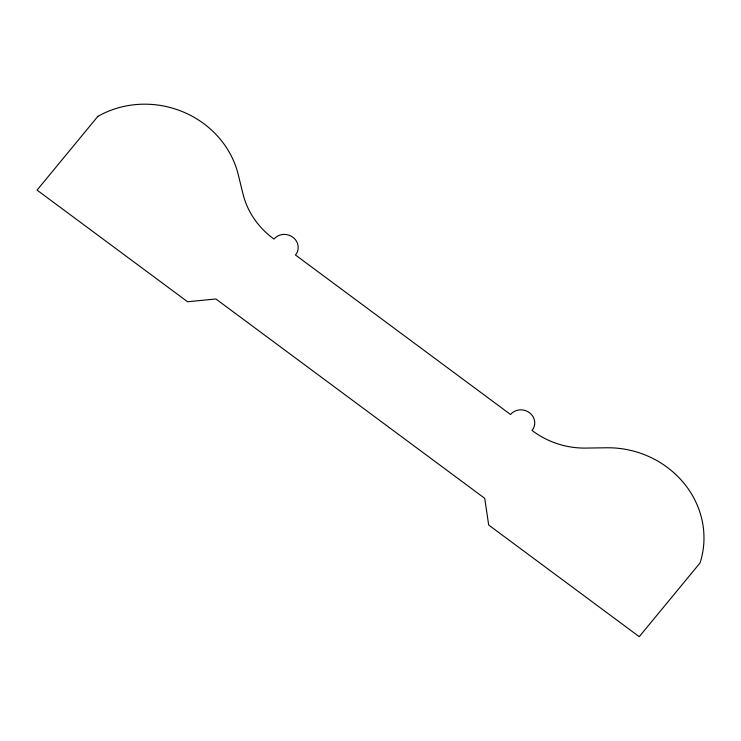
<?xml version="1.0" encoding="UTF-8"?>
<svg xmlns="http://www.w3.org/2000/svg" width="741" height="741" viewBox="0 0 741 741"><rect width="100%" height="100%" fill="white"/><g stroke="black" fill="none" stroke-linecap="round" stroke-linejoin="round"><path stroke-width="1.11" d="M97.858 116.393L37.05 190.113L187.593 301.754L215.89 298.975L484.725 498.332L488.69 525.036L639.242 636.676L700.041 562.956A93.088 86.669 14.9 0 0 606.583 447.777L585.825 448.083A81.501 75.888 14.9 0 1 532.047 430.447A13.523 12.597 14.9 0 0 529.398 412.644A13.523 12.597 14.9 0 0 510.54 414.497L295.474 255.015A13.523 12.597 14.9 0 0 292.825 237.203A13.523 12.597 14.9 0 0 273.966 239.065A81.501 75.888 14.9 0 1 242.955 193.818L238.259 174.644A93.088 86.669 14.9 0 0 97.858 116.393"/></g></svg>
